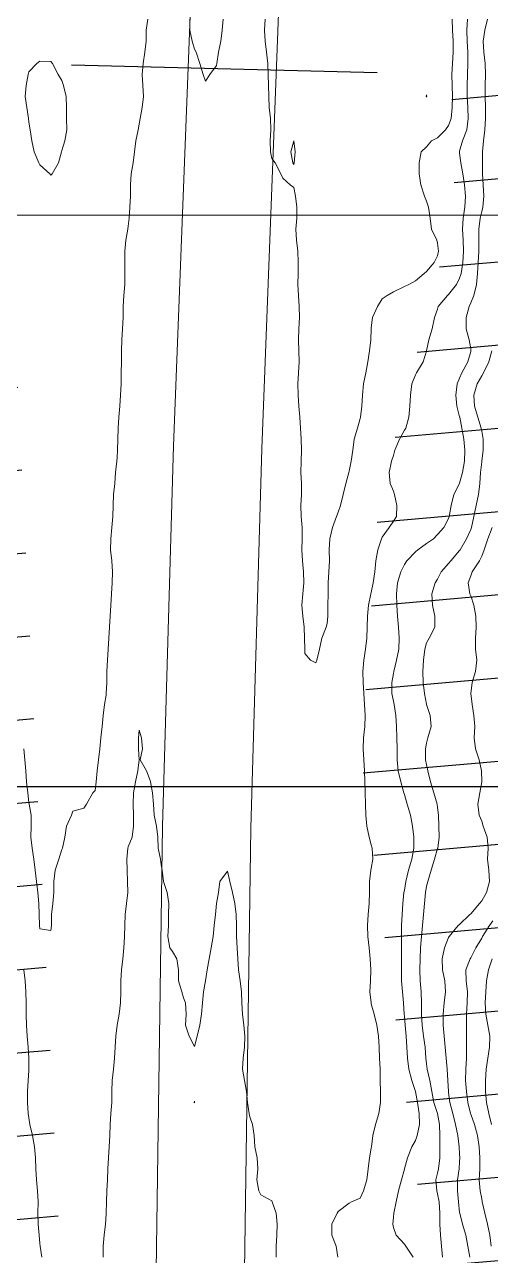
# Model space of a CAD drawing. Header units: centimetres. Extents: x 0 to 642158, y -847 to 649707.
# Drawn here: x 617096.1 to 617117.1, y 621440.3 to 621496 of the extents above; entities that cross this region are included whole.
import ezdxf

# ---------------------------------------------------------------- set-up
doc = ezdxf.new("R2010")
doc.units = ezdxf.units.CM
doc.header["$MEASUREMENT"] = 0
for name, color, linetype, lineweight in [('MEV_environnement_V', 7, 'Continuous', 20), ('MEV_grille', 254, 'Continuous', 9), ('WAL_topographie 0.5', 253, 'Continuous', 20)]:
    doc.layers.add(name, color=color, linetype=linetype, lineweight=lineweight)
doc.layers.add('MEV_schema paysager_Ha', color=7, linetype='Continuous', lineweight=25, transparency=0.13)
doc.linetypes.add('TRACKS', pattern='A,0.15,[130,ltypeshp.shx,S=0.25,R=0,X=0,Y=0],0.15', length=0.3)
picture_1 = doc.add_image_def('image2.png', size_in_pixel=(6614, 11023))

# ---------------------------------------------------------------- blocks, each defined once
blk = doc.blocks.new('*U114')
at = {"layer": 'MEV_grille', "transparency": 33554687}
blk.add_lwpolyline([(-1338.461, 0), (1338.461, 0)], dxfattribs=at)
blk = doc.blocks.new('*U115')
at = {"layer": 'MEV_grille', "color": 0, "linetype": 'ByBlock', "lineweight": -2, "transparency": 16777216}
blk.add_blockref('*U114', (0, -900), dxfattribs=at)

msp = doc.modelspace()

# ---------------------------------------------------------------- hatches: boundary and pattern name
at = {"layer": 'MEV_schema paysager_Ha', "transparency": 33554687}
h = msp.add_hatch(dxfattribs=at)
h.set_pattern_fill('ANSI31', color=60, scale=30, angle=320)
h.paths.add_polyline_path([(617169.617, 620973.194), (617165.143, 620997.552), (617163.049, 621011.729), (617162.573, 621023.432), (617161.336, 621028.189), (617160.67, 621031.995), (617159.432, 621036.467), (617156.475, 621053.969), (617156.906, 621060.001), (617157.984, 621066.14), (617158.414, 621069.802), (617158.199, 621075.295), (617157.014, 621080.142), (617155.505, 621084.988), (617154.751, 621088.973), (617151.842, 621094.789), (617149.148, 621099.205), (617146.994, 621101.252), (617145.377, 621102.544), (617143.546, 621103.621), (617141.391, 621107.391), (617140.307, 621121.334), (617138.581, 621134.515), (617137.596, 621148.681), (617137.947, 621158.301), (617138.342, 621166.601), (617137.255, 621176.482), (617136.069, 621187.153), (617134.618, 621206.801), (617133.841, 621215.056), (617132.235, 621238.569), (617131.105, 621276.162), (617130.662, 621320.72), (617129.383, 621365.826), (617128.171, 621391.821), (617126.408, 621441.701), (617124.527, 621449.888), (617124.527, 621453.399), (617124.884, 621455.482), (617126.075, 621456.85), (617127.265, 621458.873), (617127.265, 621461.254), (617125.649, 621473.672), (617125.524, 621482.896), (617125.025, 621497.979), (617124.776, 621519.544), (617124.92, 621540.094), (617125.983, 621565.584), (617126.337, 621580.453), (617126.163, 621598.374), (617127.186, 621608.874), (617130.532, 621615.192), (617131.834, 621617.887), (617134.298, 621627.22), (617135.042, 621631.96), (617135.135, 621640.047), (617136.158, 621649.713), (617136.911, 621670.5), (617129.26, 621649.205), (617124.61, 621628.36), (617120.259, 621606.016), (617117.259, 621583.371), (617115.237, 621541.083), (617114.562, 621520.401), (617115.536, 621487.717), (617112.094, 621474.528), (617111.291, 621462.83), (617115.078, 621434.173), (617114.685, 621412.686), (617116.517, 621383.817), (617118.213, 621359.713), (617121.633, 621297.519), (617122.293, 621280.379), (617124.809, 621252.783), (617126.661, 621222.595), (617125.403, 621211.007), (617126.795, 621190.875), (617128.52, 621169.158), (617130.485, 621161.793), (617131.444, 621155.186), (617130.649, 621150.827), (617132.125, 621142.753), (617132.79, 621125.456), (617134.954, 621111.319), (617137.702, 621098.468), (617139.749, 621087.381), (617141.795, 621083.246), (617143.417, 621082.42), (617144.557, 621081.575), (617145.493, 621080.194), (617145.463, 621077.083), (617144.023, 621074.463), (617144.278, 621071.03), (617145.295, 621066.579), (617147.455, 621053.531), (617147.76, 621048.137), (617148.575, 621044.067), (617151.222, 621037.452), (617151.12, 621031.956), (617151.633, 621023.148), (617154.427, 621011.658), (617158.897, 620988.919), (617162.537, 620970.568), (617168.729, 620939.186), (617182.921, 620879.156), (617188.263, 620855.446), (617193.71, 620854.003), (617187.498, 620892.108), (617176.811, 620939.879)])
h = msp.add_hatch(dxfattribs=at)
h.set_pattern_fill('ANSI31', color=60, scale=30, angle=320)
h.paths.add_polyline_path([(617170.419, 620834.567), (617172.651, 620836.166), (617173.767, 620838.36), (617176.52, 620837.394), (617174.806, 620846.341), (617170.861, 620863.855), (617160.166, 620908.624), (617154.776, 620933.562), (617146.673, 620971.647), (617141.556, 621000.514), (617137.768, 621021.34), (617128.09, 621079.063), (617126.156, 621093.864), (617119.316, 621143.104), (617111.792, 621208.391), (617108.156, 621251.964), (617106.162, 621276.436), (617103.961, 621303.676), (617102.134, 621336.288), (617100.135, 621389.845), (617096.516, 621463.981), (617093.32, 621529.296), (617090.317, 621582.148), (617088.875, 621608.789), (617089.552, 621610.434), (617091.584, 621610.24), (617079.838, 621624.63), (617079.15, 621614.869), (617077.224, 621610.745), (617075.161, 621604.283), (617075.024, 621597.272), (617074.199, 621592.185), (617074.199, 621587.785), (617073.373, 621584.761), (617071.723, 621576.1), (617070.554, 621571.223), (617069.004, 621567.237), (617065.792, 621560.483), (617065.459, 621555.39), (617064.352, 621548.747), (617063.248, 621545.861), (617063.538, 621539.763), (617064.894, 621531.341), (617066.831, 621523.888), (617067.993, 621518.758), (617069.311, 621511.094), (617070.285, 621505.466), (617073.425, 621497.132), (617077.756, 621487.932), (617080.679, 621477.434), (617081.545, 621462.498), (617082.024, 621453.112), (617079.891, 621448.421), (617077.757, 621439.358), (617074.131, 621434.987), (617070.825, 621431.469), (617069.438, 621426.671), (617071.018, 621420.988), (617073.27, 621414.516), (617077.07, 621409.311), (617077.914, 621402.699), (617079.322, 621395.946), (617077.774, 621388.912), (617077.028, 621379.272), (617077.18, 621366.49), (617077.637, 621354.926), (617081.138, 621345.34), (617084.667, 621339.141), (617088.419, 621332.55), (617091.943, 621324.141), (617093.489, 621313.549), (617093.991, 621301.308), (617095.095, 621293.181), (617098.226, 621286.522), (617098.599, 621269.214), (617098.32, 621260.56), (617100.919, 621240.097), (617102.163, 621224.304), (617102.661, 621213.61), (617104.31, 621203.418), (617105.03, 621196.058), (617108.853, 621175.666), (617110.452, 621164.481), (617113.761, 621137.233), (617115.569, 621117.477), (617117.489, 621112.22), (617116.988, 621109.132), (617114.316, 621105.794), (617111.985, 621102.229), (617112.056, 621101.1), (617120.765, 621101.771), (617121.63, 621095.928), (617112.376, 621095.304), (617112.524, 621092.145), (617113.883, 621089.004), (617118.105, 621088.839), (617120.775, 621088.744), (617122.967, 621085.98), (617123.825, 621080.262), (617124.207, 621073.973), (617125.553, 621066.79), (617126.9, 621057.169), (617128.055, 621049.377), (617129.783, 621041.532), (617130.994, 621026.347), (617134.207, 621004.931), (617136.145, 620988.525), (617136.031, 620979.069), (617142.374, 620949.543), (617145.918, 620930.208), (617153.153, 620899.212), (617158.672, 620872.657), (617161.08, 620858.212), (617163.85, 620847.016), (617167.101, 620840.155), (617169.922, 620834.909)])

# ---------------------------------------------------------------- linework, layer by layer
msp.add_lwpolyline([(617098.179, 621494.177), (617112.011, 621493.84)])
at = {"layer": 'MEV_environnement_V', "linetype": 'TRACKS', "ltscale": 3}
for points in [[(617115.794, 621199.724), (617111.915, 621241.714), (617110.06, 621267.008), (617107.699, 621302.432), (617104.663, 621344.26), (617103.483, 621367.692), (617102.471, 621399.898), (617101.965, 621436.486), (617102.302, 621459.749), (617102.808, 621476.946), (617103.82, 621503.415), (617105.674, 621530.899), (617108.036, 621563.453)], [(617119.773, 621200.126), (617115.901, 621242.044), (617114.05, 621267.287), (617111.689, 621302.71), (617108.655, 621344.506), (617107.479, 621367.856), (617106.47, 621399.988), (617105.965, 621436.485), (617106.301, 621459.661), (617106.806, 621476.811), (617107.814, 621503.204), (617109.664, 621530.619), (617112.025, 621563.164)]]:
    msp.add_lwpolyline(points, dxfattribs=at)
at = {"layer": 'WAL_topographie 0.5'}
for points in [[(617096.022, 621463.25), (617096.075, 621462.75), (617096.116, 621462.25), (617096.156, 621461.75), (617096.21, 621461.25), (617096.25, 621460.821), (617096.271, 621460.75), (617096.357, 621460.25), (617096.365, 621459.75), (617096.349, 621459.25), (617096.401, 621458.75), (617096.485, 621458.25), (617096.544, 621457.75), (617096.6, 621457.25), (617096.665, 621456.75), (617096.707, 621456.25), (617096.72, 621455.75), (617096.733, 621455.25), (617096.75, 621455.1), (617097.25, 621455.036), (617097.274, 621455.25), (617097.286, 621455.75), (617097.347, 621456.25), (617097.382, 621456.75), (617097.383, 621457.25), (617097.453, 621457.75), (617097.606, 621458.25), (617097.75, 621458.692), (617097.78, 621458.75), (617097.889, 621459.25), (617097.958, 621459.75), (617098.185, 621460.25), (617098.25, 621460.427), (617098.75, 621460.558), (617098.859, 621460.75), (617099.145, 621461.25), (617099.25, 621461.361), (617099.299, 621461.75), (617099.347, 621462.25), (617099.404, 621462.75), (617099.463, 621463.25), (617099.507, 621463.75), (617099.568, 621464.25), (617099.621, 621464.75), (617099.672, 621465.25), (617099.75, 621465.667), (617099.757, 621465.75), (617099.781, 621466.25), (617099.787, 621466.75), (617099.813, 621467.25), (617099.852, 621467.75), (617099.881, 621468.25), (617099.909, 621468.75), (617099.942, 621469.25), (617099.972, 621469.75), (617099.994, 621470.25), (617100.019, 621470.75), (617100.037, 621471.25), (617100.003, 621471.75), (617099.957, 621472.25), (617099.961, 621472.75), (617100.011, 621473.25), (617100.054, 621473.75), (617100.064, 621474.25), (617100.09, 621474.75), (617100.141, 621475.25), (617100.183, 621475.75), (617100.236, 621476.25), (617100.25, 621476.417), (617100.269, 621476.75), (617100.277, 621477.25), (617100.297, 621477.75), (617100.331, 621478.25), (617100.373, 621478.75), (617100.408, 621479.25), (617100.429, 621479.75), (617100.437, 621480.25), (617100.442, 621480.75), (617100.45, 621481.25), (617100.461, 621481.75), (617100.496, 621482.25), (617100.518, 621482.75), (617100.523, 621483.25), (617100.55, 621483.75), (617100.592, 621484.25), (617100.606, 621484.75), (617100.597, 621485.25), (617100.603, 621485.75), (617100.646, 621486.25), (617100.728, 621486.75), (617100.75, 621486.885), (617100.791, 621487.25), (617100.829, 621487.75), (617100.854, 621488.25), (617100.857, 621488.75), (617100.883, 621489.25), (617100.973, 621489.75), (617101.038, 621490.25), (617101.098, 621490.75), (617101.205, 621491.25), (617101.25, 621491.5), (617101.297, 621491.75), (617101.381, 621492.25), (617101.441, 621492.75), (617101.412, 621493.25), (617101.387, 621493.75), (617101.43, 621494.25), (617101.511, 621494.75), (617101.557, 621495.25), (617101.571, 621495.75), (617101.634, 621496.25)], [(617103.54, 621496.25), (617103.539, 621495.75), (617103.647, 621495.25), (617103.75, 621494.893), (617103.831, 621494.75), (617104, 621494.25), (617104.15, 621493.75), (617104.25, 621493.45), (617104.45, 621493.75), (617104.75, 621494.159), (617104.763, 621494.25), (617104.843, 621494.75), (617104.941, 621495.25), (617105.003, 621495.75), (617105.047, 621496.25)], [(617106.952, 621496.25), (617106.925, 621495.75), (617106.947, 621495.25), (617107.013, 621494.75), (617107.066, 621494.25), (617107.085, 621493.75), (617107.096, 621493.25), (617107.118, 621492.75), (617107.136, 621492.25), (617107.185, 621491.75), (617107.211, 621491.25), (617107.175, 621490.75), (617107.196, 621490.25), (617107.25, 621489.954), (617107.4, 621489.75), (617107.659, 621489.25), (617107.75, 621489.062), (617108.083, 621488.75), (617108.25, 621488.631), (617108.315, 621488.25), (617108.385, 621487.75), (617108.389, 621487.25), (617108.342, 621486.75), (617108.363, 621486.25), (617108.422, 621485.75), (617108.445, 621485.25), (617108.437, 621484.75), (617108.433, 621484.25), (617108.461, 621483.75), (617108.491, 621483.25), (617108.497, 621482.75), (617108.472, 621482.25), (617108.455, 621481.75), (617108.473, 621481.25), (617108.486, 621480.75), (617108.465, 621480.25), (617108.434, 621479.75), (617108.438, 621479.25), (617108.47, 621478.75), (617108.522, 621478.25), (617108.554, 621477.75), (617108.572, 621477.25), (617108.598, 621476.75), (617108.583, 621476.25), (617108.57, 621475.75), (617108.592, 621475.25), (617108.587, 621474.75), (617108.565, 621474.25), (617108.583, 621473.75), (617108.622, 621473.25), (617108.623, 621472.75), (617108.612, 621472.25), (617108.642, 621471.75), (617108.684, 621471.25), (617108.696, 621470.75), (617108.651, 621470.25), (617108.613, 621469.75), (617108.648, 621469.25), (617108.711, 621468.75), (617108.736, 621468.25), (617108.739, 621467.75), (617108.75, 621467.562), (617109, 621467.25), (617109.25, 621467.137), (617109.281, 621467.25), (617109.402, 621467.75), (617109.518, 621468.25), (617109.71, 621468.75), (617109.75, 621468.917), (617109.785, 621469.25), (617109.792, 621469.75), (617109.799, 621470.25), (617109.806, 621470.75), (617109.838, 621471.25), (617109.867, 621471.75), (617109.845, 621472.25), (617109.873, 621472.75), (617109.993, 621473.25), (617110.178, 621473.75), (617110.25, 621473.944), (617110.357, 621474.25), (617110.479, 621474.75), (617110.597, 621475.25), (617110.731, 621475.75), (617110.75, 621475.804), (617110.842, 621476.25), (617110.915, 621476.75), (617110.979, 621477.25), (617111.125, 621477.75), (617111.25, 621478.184), (617111.263, 621478.25), (617111.32, 621478.75), (617111.357, 621479.25), (617111.401, 621479.75), (617111.5, 621480.25), (617111.6, 621480.75), (617111.669, 621481.25), (617111.726, 621481.75), (617111.746, 621482.25), (617111.75, 621482.288), (617111.801, 621482.75), (617112.031, 621483.25), (617112.25, 621483.6), (617112.477, 621483.75), (617112.75, 621483.923), (617113.25, 621484.153), (617113.446, 621484.25), (617113.75, 621484.421), (617114.141, 621484.75), (617114.25, 621484.839), (617114.592, 621485.25), (617114.75, 621485.552), (617114.798, 621485.75), (617114.75, 621486.125), (617114.717, 621486.25), (617114.473, 621486.75), (617114.413, 621487.25), (617114.344, 621487.75), (617114.25, 621488.023), (617114.164, 621488.25), (617113.987, 621488.75), (617113.925, 621489.25), (617113.919, 621489.75), (617114.017, 621490.25), (617114.25, 621490.472), (617114.484, 621490.75), (617114.75, 621490.889), (617115.105, 621491.25), (617115.25, 621491.443), (617115.367, 621491.75), (617115.418, 621492.25), (617115.422, 621492.75), (617115.405, 621493.25), (617115.394, 621493.75), (617115.43, 621494.25), (617115.464, 621494.75), (617115.452, 621495.25), (617115.426, 621495.75), (617115.415, 621496.25)], [(617110.238, 621440.25), (617110.164, 621440.75), (617109.969, 621441.25), (617109.969, 621441.75), (617110.21, 621442.25), (617110.25, 621442.323), (617110.75, 621442.69), (617110.864, 621442.75), (617111.25, 621442.925), (617111.401, 621443.25), (617111.545, 621443.75), (617111.614, 621444.25), (617111.677, 621444.75), (617111.75, 621445.19), (617111.756, 621445.25), (617111.829, 621445.75), (617111.943, 621446.25), (617112.087, 621446.75), (617112.175, 621447.25), (617112.162, 621447.75), (617112.148, 621448.25), (617112.148, 621448.75), (617112.13, 621449.25), (617112.105, 621449.75), (617112.073, 621450.25), (617112.009, 621450.75), (617111.883, 621451.25), (617111.75, 621451.717), (617111.741, 621451.75), (617111.68, 621452.25), (617111.717, 621452.75), (617111.732, 621453.25), (617111.694, 621453.75), (617111.649, 621454.25), (617111.593, 621454.75), (617111.584, 621455.25), (617111.61, 621455.75), (617111.649, 621456.25), (617111.675, 621456.75), (617111.671, 621457.25), (617111.734, 621457.75), (617111.75, 621457.838), (617111.821, 621458.25), (617111.788, 621458.75), (617111.75, 621458.903), (617111.663, 621459.25), (617111.554, 621459.75), (617111.504, 621460.25), (617111.488, 621460.75), (617111.471, 621461.25), (617111.458, 621461.75), (617111.443, 621462.25), (617111.417, 621462.75), (617111.39, 621463.25), (617111.407, 621463.75), (617111.464, 621464.25), (617111.476, 621464.75), (617111.441, 621465.25), (617111.413, 621465.75), (617111.391, 621466.25), (617111.376, 621466.75), (617111.411, 621467.25), (617111.494, 621467.75), (617111.553, 621468.25), (617111.568, 621468.75), (617111.582, 621469.25), (617111.63, 621469.75), (617111.732, 621470.25), (617111.75, 621470.321), (617111.84, 621470.75), (617111.911, 621471.25), (617111.963, 621471.75), (617112.055, 621472.25), (617112.215, 621472.75), (617112.25, 621472.827), (617112.556, 621473.25), (617112.75, 621473.542), (617112.887, 621473.75), (617112.906, 621474.25), (617112.808, 621474.75), (617112.75, 621474.897), (617112.614, 621475.25), (617112.559, 621475.75), (617112.671, 621476.25), (617112.75, 621476.521), (617112.82, 621476.75), (617113.03, 621477.25), (617113.25, 621477.662), (617113.312, 621477.75), (617113.449, 621478.25), (617113.495, 621478.75), (617113.524, 621479.25), (617113.585, 621479.75), (617113.75, 621480.164), (617113.792, 621480.25), (617114.1, 621480.75), (617114.25, 621481.24), (617114.253, 621481.25), (617114.353, 621481.75), (617114.505, 621482.25), (617114.617, 621482.75), (617114.75, 621483.134), (617114.786, 621483.25), (617115.201, 621483.75), (617115.25, 621483.795), (617115.607, 621484.25), (617115.75, 621484.529), (617115.827, 621484.75), (617115.895, 621485.25), (617115.925, 621485.75), (617115.915, 621486.25), (617115.887, 621486.75), (617115.913, 621487.25), (617115.985, 621487.75), (617116.012, 621488.25), (617115.963, 621488.75), (617115.894, 621489.25), (617115.803, 621489.75), (617115.75, 621490.186), (617115.741, 621490.25), (617115.75, 621490.274), (617115.886, 621490.75), (617116.078, 621491.25), (617116.14, 621491.75), (617116.124, 621492.25), (617116.098, 621492.75), (617116.09, 621493.25), (617116.109, 621493.75), (617116.126, 621494.25), (617116.114, 621494.75), (617116.089, 621495.25), (617116.082, 621495.75), (617116.112, 621496.25)], [(617113.646, 621440.25), (617113.315, 621440.75), (617113.25, 621440.84), (617112.874, 621441.25), (617112.75, 621441.599), (617112.721, 621441.75), (617112.75, 621442.06), (617112.774, 621442.25), (617112.875, 621442.75), (617112.982, 621443.25), (617113.123, 621443.75), (617113.25, 621444.232), (617113.255, 621444.25), (617113.392, 621444.75), (617113.594, 621445.25), (617113.75, 621445.528), (617113.826, 621445.75), (617113.934, 621446.25), (617113.912, 621446.75), (617113.837, 621447.25), (617113.75, 621447.75), (617113.75, 621447.75), (617113.585, 621448.25), (617113.451, 621448.75), (617113.385, 621449.25), (617113.364, 621449.75), (617113.333, 621450.25), (617113.283, 621450.75), (617113.25, 621451.155), (617113.241, 621451.25), (617113.208, 621451.75), (617113.163, 621452.25), (617113.119, 621452.75), (617113.114, 621453.25), (617113.123, 621453.75), (617113.118, 621454.25), (617113.112, 621454.75), (617113.122, 621455.25), (617113.157, 621455.75), (617113.187, 621456.25), (617113.228, 621456.75), (617113.25, 621456.85), (617113.318, 621457.25), (617113.439, 621457.75), (617113.586, 621458.25), (617113.682, 621458.75), (617113.671, 621459.25), (617113.621, 621459.75), (617113.531, 621460.25), (617113.376, 621460.75), (617113.25, 621461.174), (617113.228, 621461.25), (617113.082, 621461.75), (617112.964, 621462.25), (617112.93, 621462.75), (617112.927, 621463.25), (617112.902, 621463.75), (617112.89, 621464.25), (617112.87, 621464.75), (617112.781, 621465.25), (617112.75, 621465.395), (617112.684, 621465.75), (617112.676, 621466.25), (617112.75, 621466.659), (617112.767, 621466.75), (617112.898, 621467.25), (617112.992, 621467.75), (617113.015, 621468.25), (617112.981, 621468.75), (617112.939, 621469.25), (617112.902, 621469.75), (617112.888, 621470.25), (617112.945, 621470.75), (617113.085, 621471.25), (617113.25, 621471.583), (617113.356, 621471.75), (617113.75, 621472.161), (617113.858, 621472.25), (617114.25, 621472.53), (617114.563, 621472.75), (617114.75, 621472.938), (617115.03, 621473.25), (617115.25, 621473.66), (617115.28, 621473.75), (617115.367, 621474.25), (617115.492, 621474.75), (617115.742, 621475.25), (617115.75, 621475.265), (617115.887, 621475.75), (617115.967, 621476.25), (617115.986, 621476.75), (617115.939, 621477.25), (617115.849, 621477.75), (617115.752, 621478.25), (617115.75, 621478.261), (617115.63, 621478.75), (617115.575, 621479.25), (617115.632, 621479.75), (617115.75, 621480.006), (617115.852, 621480.25), (617116.12, 621480.75), (617116.25, 621481.217), (617116.258, 621481.25), (617116.25, 621481.331), (617116.189, 621481.75), (617116.053, 621482.25), (617116.045, 621482.75), (617116.176, 621483.25), (617116.25, 621483.416), (617116.393, 621483.75), (617116.52, 621484.25), (617116.558, 621484.75), (617116.583, 621485.25), (617116.617, 621485.75), (617116.619, 621486.25), (617116.612, 621486.75), (617116.679, 621487.25), (617116.75, 621487.557), (617116.797, 621487.75), (617116.846, 621488.25), (617116.82, 621488.75), (617116.79, 621489.25), (617116.788, 621489.75), (617116.785, 621490.25), (617116.827, 621490.75), (617116.898, 621491.25), (617116.924, 621491.75), (617116.923, 621492.25), (617116.91, 621492.75), (617116.905, 621493.25), (617116.923, 621493.75), (617116.909, 621494.25), (617116.841, 621494.75), (617116.818, 621495.25), (617116.887, 621495.75), (617117.006, 621496.25)], [(617097.311, 621489.25), (617097.25, 621489.192), (617097.212, 621489.25), (617096.75, 621489.661), (617096.709, 621489.75), (617096.501, 621490.25), (617096.383, 621490.75), (617096.308, 621491.25), (617096.25, 621491.589), (617096.233, 621491.75), (617096.157, 621492.25), (617096.094, 621492.75), (617096.128, 621493.25), (617096.218, 621493.75), (617096.25, 621493.866), (617096.623, 621494.25), (617096.75, 621494.357), (617097.25, 621494.338), (617097.321, 621494.25), (617097.581, 621493.75), (617097.75, 621493.475), (617097.819, 621493.25), (617097.939, 621492.75), (617097.957, 621492.25), (617097.961, 621491.75), (617097.976, 621491.25), (617097.885, 621490.75), (617097.75, 621490.313), (617097.731, 621490.25), (617097.591, 621489.75), (617097.311, 621489.25)], [(617114.25, 621492.721), (617114.268, 621492.75), (617114.25, 621492.824), (617114.235, 621492.75), (617114.25, 621492.721)], [(617108.261, 621489.75), (617108.25, 621489.679), (617108.206, 621489.75), (617108.113, 621490.25), (617108.25, 621490.75), (617108.25, 621490.75), (617108.25, 621490.75), (617108.313, 621490.25), (617108.261, 621489.75)], [(617114.98, 621440.25), (617114.93, 621440.75), (617114.882, 621441.25), (617114.85, 621441.75), (617114.85, 621442.25), (617114.818, 621442.75), (617114.75, 621443.121), (617114.719, 621443.25), (617114.677, 621443.75), (617114.75, 621444.045), (617114.792, 621444.25), (617114.858, 621444.75), (617114.849, 621445.25), (617114.853, 621445.75), (617114.845, 621446.25), (617114.753, 621446.75), (617114.75, 621446.758), (617114.589, 621447.25), (617114.485, 621447.75), (617114.395, 621448.25), (617114.283, 621448.75), (617114.25, 621449), (617114.22, 621449.25), (617114.188, 621449.75), (617114.122, 621450.25), (617114.051, 621450.75), (617114.025, 621451.25), (617114.025, 621451.75), (617114.006, 621452.25), (617113.967, 621452.75), (617113.956, 621453.25), (617113.963, 621453.75), (617113.981, 621454.25), (617114.023, 621454.75), (617114.071, 621455.25), (617114.114, 621455.75), (617114.153, 621456.25), (617114.199, 621456.75), (617114.25, 621457.034), (617114.305, 621457.25), (617114.463, 621457.75), (617114.62, 621458.25), (617114.75, 621458.735), (617114.757, 621458.75), (617114.818, 621459.25), (617114.811, 621459.75), (617114.8, 621460.25), (617114.75, 621460.587), (617114.727, 621460.75), (617114.577, 621461.25), (617114.437, 621461.75), (617114.313, 621462.25), (617114.25, 621462.531), (617114.209, 621462.75), (617114.206, 621463.25), (617114.25, 621463.496), (617114.318, 621463.75), (617114.462, 621464.25), (617114.419, 621464.75), (617114.255, 621465.25), (617114.25, 621465.271), (617114.162, 621465.75), (617114.102, 621466.25), (617114.088, 621466.75), (617114.113, 621467.25), (617114.171, 621467.75), (617114.25, 621468.046), (617114.378, 621468.25), (617114.627, 621468.75), (617114.634, 621469.25), (617114.527, 621469.75), (617114.49, 621470.25), (617114.637, 621470.75), (617114.75, 621470.922), (617114.91, 621471.25), (617115.25, 621471.623), (617115.346, 621471.75), (617115.75, 621472.217), (617115.774, 621472.25), (617116.068, 621472.75), (617116.25, 621473.168), (617116.285, 621473.25), (617116.4, 621473.75), (617116.496, 621474.25), (617116.598, 621474.75), (617116.66, 621475.25), (617116.698, 621475.75), (617116.75, 621476.234), (617116.752, 621476.25), (617116.81, 621476.75), (617116.818, 621477.25), (617116.75, 621477.617), (617116.723, 621477.75), (617116.568, 621478.25), (617116.427, 621478.75), (617116.389, 621479.25), (617116.544, 621479.75), (617116.75, 621480.114), (617116.834, 621480.25), (617117.065, 621480.75), (617117.212, 621481.25)], [(617116.211, 621440.25), (617116.123, 621440.75), (617116.027, 621441.25), (617115.878, 621441.75), (617115.753, 621442.25), (617115.75, 621442.275), (617115.705, 621442.75), (617115.657, 621443.25), (617115.652, 621443.75), (617115.727, 621444.25), (617115.75, 621444.583), (617115.763, 621444.75), (617115.75, 621444.917), (617115.724, 621445.25), (617115.667, 621445.75), (617115.567, 621446.25), (617115.444, 621446.75), (617115.314, 621447.25), (617115.25, 621447.708), (617115.244, 621447.75), (617115.223, 621448.25), (617115.184, 621448.75), (617115.139, 621449.25), (617115.099, 621449.75), (617115.052, 621450.25), (617115.01, 621450.75), (617115.005, 621451.25), (617115.048, 621451.75), (617115.116, 621452.25), (617115.076, 621452.75), (617114.981, 621453.25), (617114.955, 621453.75), (617115.06, 621454.25), (617115.25, 621454.711), (617115.271, 621454.75), (617115.689, 621455.25), (617115.75, 621455.3), (617116.207, 621455.75), (617116.25, 621455.782), (617116.653, 621456.25), (617116.75, 621456.367), (617116.962, 621456.75), (617117.096, 621457.25), (617117.068, 621457.75), (617117.013, 621458.25), (617117.039, 621458.75), (617116.993, 621459.25), (617116.821, 621459.75), (617116.75, 621459.977), (617116.627, 621460.25), (617116.568, 621460.75), (617116.662, 621461.25), (617116.75, 621461.75), (617116.747, 621462.25), (617116.64, 621462.75), (617116.468, 621463.25), (617116.412, 621463.75), (617116.432, 621464.25), (617116.388, 621464.75), (617116.311, 621465.25), (617116.261, 621465.75), (617116.32, 621466.25), (617116.47, 621466.75), (617116.528, 621467.25), (617116.474, 621467.75), (617116.464, 621468.25), (617116.498, 621468.75), (617116.488, 621469.25), (617116.396, 621469.75), (617116.25, 621470.166), (617116.216, 621470.25), (617116.141, 621470.75), (617116.25, 621471.065), (617116.325, 621471.25), (617116.646, 621471.75), (617116.75, 621471.963), (617116.86, 621472.25), (617117.034, 621472.75), (617117.223, 621473.25)], [(617099.616, 621440.25), (617099.621, 621440.75), (617099.666, 621441.25), (617099.725, 621441.75), (617099.75, 621442.208), (617099.752, 621442.25), (617099.766, 621442.75), (617099.783, 621443.25), (617099.813, 621443.75), (617099.836, 621444.25), (617099.859, 621444.75), (617099.896, 621445.25), (617099.923, 621445.75), (617099.939, 621446.25), (617099.968, 621446.75), (617100.005, 621447.25), (617100.013, 621447.75), (617100.028, 621448.25), (617100.089, 621448.75), (617100.138, 621449.25), (617100.154, 621449.75), (617100.188, 621450.25), (617100.25, 621450.75), (617100.25, 621450.75), (617100.341, 621451.25), (617100.4, 621451.75), (617100.415, 621452.25), (617100.421, 621452.75), (617100.453, 621453.25), (617100.501, 621453.75), (617100.551, 621454.25), (617100.591, 621454.75), (617100.601, 621455.25), (617100.619, 621455.75), (617100.681, 621456.25), (617100.729, 621456.75), (617100.725, 621457.25), (617100.699, 621457.75), (617100.69, 621458.25), (617100.739, 621458.75), (617100.75, 621458.809), (617100.924, 621459.25), (617100.996, 621459.75), (617100.993, 621460.25), (617100.971, 621460.75), (617100.991, 621461.25), (617101.077, 621461.75), (617101.19, 621462.25), (617101.246, 621462.75), (617101.222, 621463.25), (617101.211, 621463.75), (617101.25, 621464.083), (617101.359, 621463.75), (617101.398, 621463.25), (617101.288, 621462.75), (617101.576, 621462.25), (617101.75, 621461.806), (617101.756, 621461.75), (617101.844, 621461.25), (617101.899, 621460.75), (617101.929, 621460.25), (617102.03, 621459.75), (617102.09, 621459.25), (617102.11, 621458.75), (617102.22, 621458.25), (617102.25, 621458), (617102.292, 621457.75), (617102.354, 621457.25), (617102.509, 621456.75), (617102.597, 621456.25), (617102.577, 621455.75), (617102.576, 621455.25), (617102.547, 621454.75), (617102.642, 621454.25), (617102.75, 621454.083), (617102.956, 621453.75), (617103.026, 621453.25), (617103.025, 621452.75), (617103.176, 621452.25), (617103.25, 621451.985), (617103.348, 621451.75), (617103.378, 621451.25), (617103.35, 621450.75), (617103.508, 621450.25), (617103.75, 621449.781), (617103.871, 621450.25), (617103.996, 621450.75), (617104.072, 621451.25), (617104.117, 621451.75), (617104.157, 621452.25), (617104.25, 621452.75), (617104.25, 621452.75), (617104.324, 621453.25), (617104.408, 621453.75), (617104.513, 621454.25), (617104.589, 621454.75), (617104.647, 621455.25), (617104.697, 621455.75), (617104.75, 621456.25), (617104.75, 621456.25), (617104.838, 621456.75), (617104.893, 621457.25), (617105.25, 621457.705), (617105.348, 621457.25), (617105.464, 621456.75), (617105.576, 621456.25), (617105.64, 621455.75), (617105.65, 621455.25), (617105.658, 621454.75), (617105.688, 621454.25), (617105.714, 621453.75), (617105.75, 621453.25), (617105.75, 621453.25), (617105.819, 621452.75), (617105.874, 621452.25), (617105.893, 621451.75), (617105.93, 621451.25), (617105.989, 621450.75), (617106.03, 621450.25), (617106.012, 621449.75), (617105.947, 621449.25), (617105.929, 621448.75), (617106.02, 621448.25), (617106.104, 621447.75), (617106.154, 621447.25), (617106.225, 621446.75), (617106.25, 621446.6), (617106.38, 621446.25), (617106.445, 621445.75), (617106.476, 621445.25), (617106.583, 621444.75), (617106.613, 621444.25), (617106.568, 621443.75), (617106.661, 621443.25), (617106.75, 621443.074), (617107.25, 621442.798), (617107.273, 621442.75), (617107.448, 621442.25), (617107.5, 621441.75), (617107.472, 621441.25), (617107.454, 621440.75), (617107.441, 621440.25)], [(617117.177, 621440.75), (617117.113, 621441.25), (617117.011, 621441.75), (617116.894, 621442.25), (617116.777, 621442.75), (617116.75, 621442.893), (617116.675, 621443.25), (617116.638, 621443.75), (617116.659, 621444.25), (617116.67, 621444.75), (617116.641, 621445.25), (617116.563, 621445.75), (617116.417, 621446.25), (617116.25, 621446.719), (617116.238, 621446.75), (617116.124, 621447.25), (617116.057, 621447.75), (617116.021, 621448.25), (617116.035, 621448.75), (617116.066, 621449.25), (617116.064, 621449.75), (617116.065, 621450.25), (617116.065, 621450.75), (617116.059, 621451.25), (617116.089, 621451.75), (617116.103, 621452.25), (617116.04, 621452.75), (617116.036, 621453.25), (617116.229, 621453.75), (617116.25, 621453.791), (617116.485, 621454.25), (617116.75, 621454.688), (617116.784, 621454.75), (617117.1, 621455.25), (617117.25, 621455.464)], [(617117.186, 621446.25), (617117.078, 621446.75), (617116.967, 621447.25), (617116.916, 621447.75), (617116.922, 621448.25), (617116.958, 621448.75), (617117.023, 621449.25), (617117.109, 621449.75), (617117.121, 621450.25), (617117.019, 621450.75), (617116.93, 621451.25), (617116.911, 621451.75), (617116.931, 621452.25), (617116.968, 621452.75), (617117.062, 621453.25), (617117.221, 621453.75)], [(617096.033, 621453.25), (617096.081, 621452.75), (617096.118, 621452.25), (617096.133, 621451.75), (617096.133, 621451.25), (617096.143, 621450.75), (617096.179, 621450.25), (617096.221, 621449.75), (617096.249, 621449.25), (617096.25, 621449.083), (617096.254, 621448.75), (617096.25, 621448.693), (617096.228, 621448.25), (617096.195, 621447.75), (617096.192, 621447.25), (617096.226, 621446.75), (617096.25, 621446.557), (617096.306, 621446.25), (617096.416, 621445.75), (617096.51, 621445.25), (617096.56, 621444.75), (617096.576, 621444.25), (617096.601, 621443.75), (617096.646, 621443.25), (617096.671, 621442.75), (617096.665, 621442.25), (617096.678, 621441.75), (617096.717, 621441.25), (617096.75, 621440.864), (617096.765, 621440.75), (617096.839, 621440.25)], [(617103.75, 621447.232), (617103.758, 621447.25), (617103.75, 621447.306), (617103.739, 621447.25), (617103.75, 621447.232)]]:
    msp.add_lwpolyline(points, dxfattribs=at)

# ---------------------------------------------------------------- block references
at = {"layer": 'MEV_grille', "transparency": 33554687}
msp.add_blockref('*U115', (616669.481, 622387.381), dxfattribs=at)

# ---------------------------------------------------------------- pictures from other files: only their frames are drawn
image = msp.add_image(picture_1, insert=(616830.845, 620745.783), size_in_units=(429.466, 715.756), dxfattribs=dict(brightness=75))
image.dxf.flags = 7

doc.saveas('drawing.dxf')
